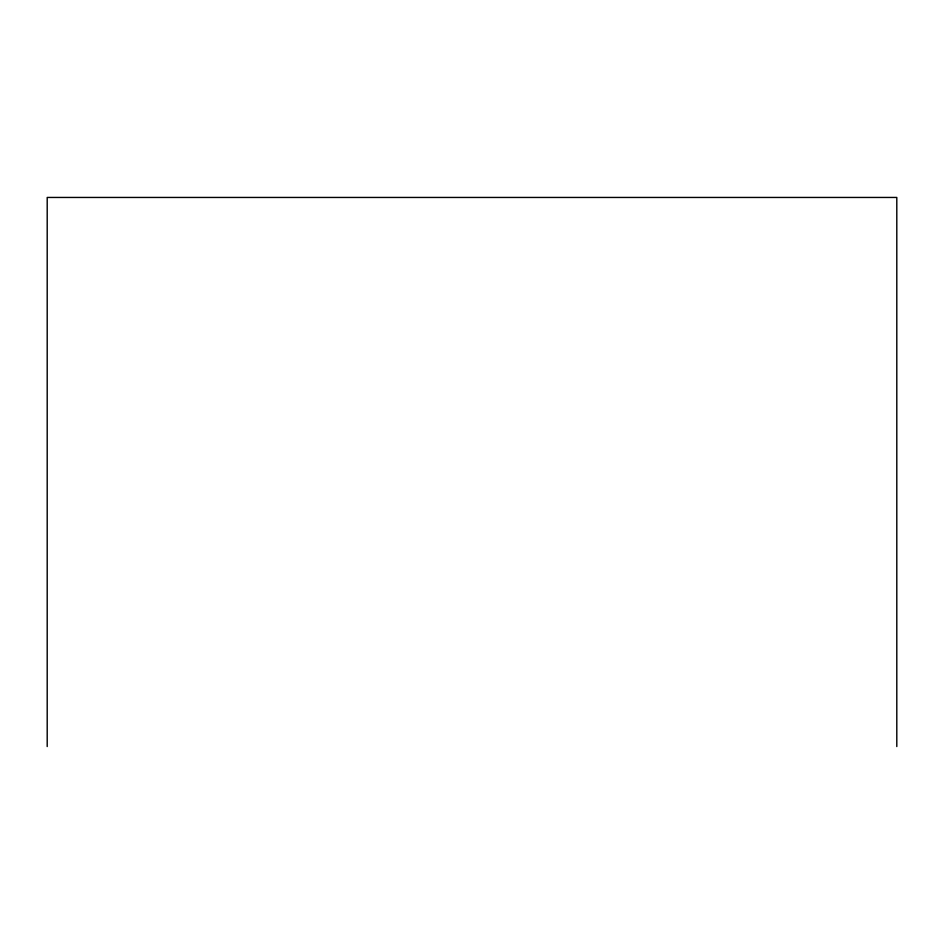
<?xml version="1.0" encoding="UTF-8"?>
<svg xmlns="http://www.w3.org/2000/svg" width="944" height="944" viewBox="0 0 944 944"><rect width="100%" height="100%" fill="white"/><g stroke="black" fill="none" stroke-linecap="round" stroke-linejoin="round"><path stroke-width="1.42" d="M896.8 746.551L896.8 197.449L47.2 197.449L47.2 746.551"/></g></svg>
